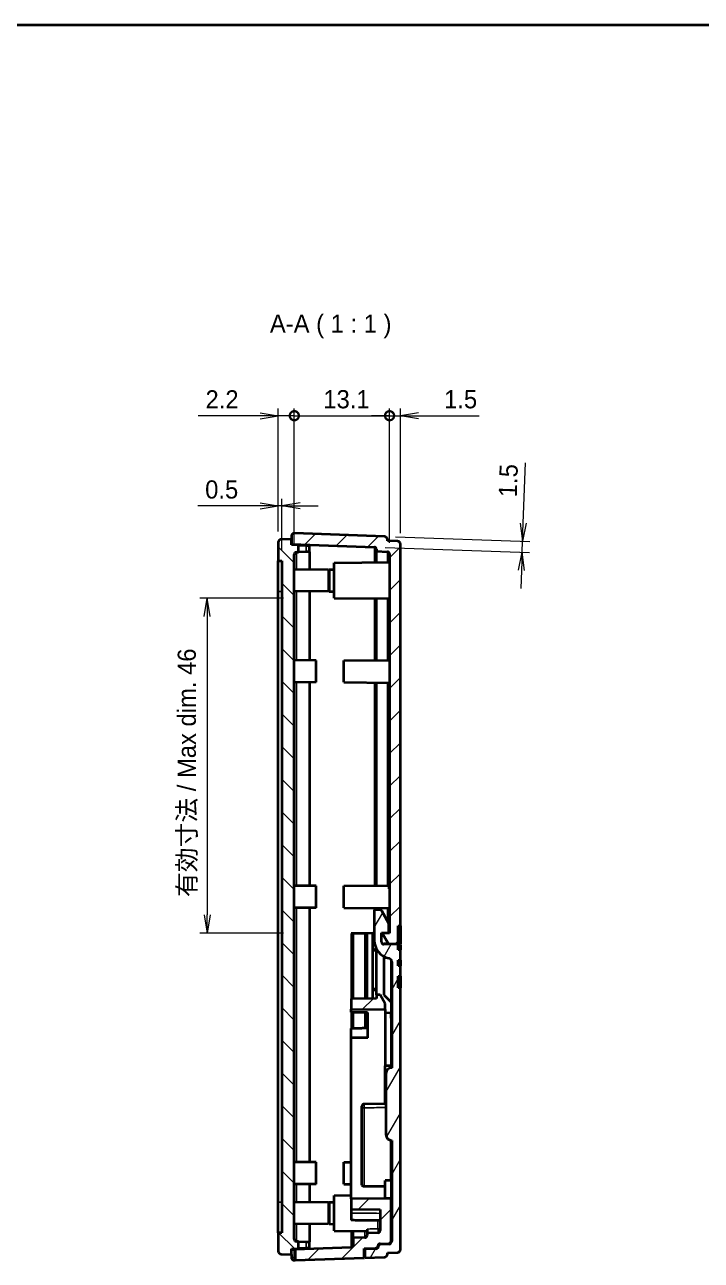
# Model space of a CAD drawing. Header units: millimetres. Extents: x 0 to 2180, y 0 to 422.
# Drawn here: x 801.4 to 894.5, y 111.1 to 281 of the extents above; entities that cross this region are included whole.
import ezdxf

# ---------------------------------------------------------------- set-up
doc = ezdxf.new("R2010")
doc.units = ezdxf.units.MM
doc.header["$LTSCALE"] = 1.5
doc.layers.get('Defpoints').update_dxf_attribs({"lineweight": 25})
for name, color, linetype, lineweight in [('Border (ISO)', 7, 'Continuous', 35), ('Dimension (ISO)', 7, 'Continuous', 18), ('Dimension (ISO) @ 1', 7, 'Continuous', 18), ('Hatch (ISO)', 1, 'Continuous', 18), ('Symbol (ISO)', 7, 'Continuous', 18), ('Visible (ISO)', 7, 'Continuous', 35), ('Visible Narrow (ISO)', 7, 'Continuous', 25)]:
    doc.layers.add(name, color=color, linetype=linetype, lineweight=lineweight)
doc.styles.add('Note Text (TK)', font='MS PGothic.ttf')
doc.dimstyles.new('Default - Method 1b (TK)', dxfattribs={"dimscale": 1.5, "dimtxt": 2.5, "dimasz": 2.5, "dimexe": 1, "dimexo": 1.5, "dimgap": 1, "dimtad": 1, "dimrnd": 1e-08, "dimdsep": 46, "dimtxsty": 'Note Text (TK)', "dimblk": 'OPEN', "dimcen": 0.09, "dimdle": 5, "dimclrd": 100, "dimclre": 100, "dimclrt": 7, "dimadec": 1, "dimazin": 1, "dimtfac": 1, "dimtmove": 0, "dimatfit": 3, "dimldrblk": 'OPEN', "dimfxl": 1, "dimtolj": 1, "dimlwd": -1, "dimlwe": -1, "dimarcsym": 0})
pattern_1 = [(45, (582, -8), (-2.245064, 2.245064), [])]

# ---------------------------------------------------------------- blocks, each defined once
blk = doc.blocks.new('図面枠 tk図枠')
at = {"layer": 'Border (ISO)'}
blk.add_line((14.5, 289), (405.5, 289), dxfattribs=at)
blk = doc.blocks.new('_Open')
at = {"color": 0, "linetype": 'ByBlock', "lineweight": -2}
for p, q in [((-1, 0.167), (0, 0)), ((-1, -0.167), (0, 0)), ((0, 0), (-1, 0))]:
    blk.add_line(p, q, dxfattribs=at)
blk = doc.blocks.new('*D48')
at = {"layer": 'Defpoints', "color": 0}
for p in [(836.28, 214.82), (836.28, 209.82), (836.78, 207.27)]:
    blk.add_point(p, dxfattribs=at)
at = {"layer": 'Dimension (ISO)', "color": 100}
for p, q in [((836.28, 211.32), (836.28, 215.82)), ((836.78, 208.77), (836.78, 215.82)), ((833.78, 214.82), (825.22, 214.82)), ((836.78, 214.82), (836.28, 214.82)), ((839.28, 214.82), (841.78, 214.82))]:
    blk.add_line(p, q, dxfattribs=at)
at = {"layer": 'Dimension (ISO)', "color": 100, "xscale": 2.5, "yscale": 2.5, "zscale": 2.5}
blk.add_blockref('_Open', (836.28, 214.82), dxfattribs=at)
at = {"layer": 'Dimension (ISO)', "color": 100, "xscale": 2.5, "yscale": 2.5, "zscale": 2.5, "rotation": 180}
blk.add_blockref('_Open', (836.78, 214.82), dxfattribs=at)
at = {"layer": 'Dimension (ISO)', "color": 7, "insert": (826.22, 217.07), "char_height": 2.5, "attachment_point": 4, "style": 'Note Text (TK)'}
blk.add_mtext('\\A1;0.5', dxfattribs=at)
blk = doc.blocks.new('*D49')
at = {"layer": 'Defpoints', "color": 0}
for p in [(849.49, 209.17), (850.89, 210.62), (869.88, 209.96)]:
    blk.add_point(p, dxfattribs=at)
at = {"layer": 'Dimension (ISO)', "color": 100}
for p, q in [((869.97, 212.46), (870.26, 220.76)), ((850.99, 209.12), (870.83, 208.43)), ((852.39, 210.57), (870.88, 209.93)), ((869.83, 208.46), (869.88, 209.96)), ((869.74, 205.96), (869.65, 203.46))]:
    blk.add_line(p, q, dxfattribs=at)
at = {"layer": 'Dimension (ISO)', "color": 100, "xscale": 2.5, "yscale": 2.5, "zscale": 2.5}
for p, rotation in [((869.88, 209.96), 268.0000000000029), ((869.83, 208.46), 88.00000000000288)]:
    blk.add_blockref('_Open', p, dxfattribs=dict(at, rotation=rotation))
at = {"layer": 'Dimension (ISO)', "color": 7, "insert": (867.84, 216.04), "char_height": 2.5, "attachment_point": 4, "rotation": 88, "style": 'Note Text (TK)'}
blk.add_mtext('\\A1;1.5', dxfattribs=at)
blk = doc.blocks.new('_DotSmall')
at = {"color": 0, "linetype": 'ByBlock', "const_width": 0.5}
blk.add_lwpolyline([(-0.0625, 0, 1), (0.0625, 0, 1)], format="xyb", close=True, dxfattribs=at)
blk = doc.blocks.new('*D50')
at = {"layer": 'Defpoints', "color": 0}
for p in [(851.58, 227.23), (838.48, 208.16), (851.58, 208.23)]:
    blk.add_point(p, dxfattribs=at)
at = {"layer": 'Dimension (ISO)', "color": 100}
for p, q in [((838.48, 209.66), (838.48, 228.23)), ((851.58, 209.73), (851.58, 228.23)), ((838.48, 227.23), (851.58, 227.23))]:
    blk.add_line(p, q, dxfattribs=at)
at = {"layer": 'Dimension (ISO)', "color": 100, "xscale": 2.5, "yscale": 2.5, "zscale": 2.5, "rotation": 180}
blk.add_blockref('_DotSmall', (838.48, 227.23), dxfattribs=at)
at = {"layer": 'Dimension (ISO)', "color": 100, "xscale": 2.5, "yscale": 2.5, "zscale": 2.5}
blk.add_blockref('_DotSmall', (851.58, 227.23), dxfattribs=at)
at = {"layer": 'Dimension (ISO)', "color": 7, "insert": (842.47, 229.48), "char_height": 2.5, "attachment_point": 4, "style": 'Note Text (TK)'}
blk.add_mtext('\\A1;13.1', dxfattribs=at)
blk = doc.blocks.new('*D51')
at = {"layer": 'Defpoints', "color": 0}
for p in [(838.48, 227.23), (836.28, 209.82), (838.48, 208.16)]:
    blk.add_point(p, dxfattribs=at)
at = {"layer": 'Dimension (ISO)', "color": 100}
for p, q in [((836.28, 211.32), (836.28, 228.23)), ((838.48, 209.66), (838.48, 228.23)), ((833.78, 227.23), (825.27, 227.23)), ((838.48, 227.23), (836.28, 227.23)), ((838.48, 227.23), (843.48, 227.23))]:
    blk.add_line(p, q, dxfattribs=at)
at = {"layer": 'Dimension (ISO)', "color": 100, "xscale": 2.5, "yscale": 2.5, "zscale": 2.5, "rotation": 180}
blk.add_blockref('_DotSmall', (838.48, 227.23), dxfattribs=at)
at = {"layer": 'Dimension (ISO)', "color": 100, "xscale": 2.5, "yscale": 2.5, "zscale": 2.5}
blk.add_blockref('_Open', (836.28, 227.23), dxfattribs=at)
at = {"layer": 'Dimension (ISO)', "color": 7, "insert": (826.27, 229.48), "char_height": 2.5, "attachment_point": 4, "style": 'Note Text (TK)'}
blk.add_mtext('\\A1;2.2', dxfattribs=at)
blk = doc.blocks.new('*D52')
at = {"layer": 'Defpoints', "color": 0}
for p in [(853.08, 227.23), (853.08, 209.58), (851.58, 208.23)]:
    blk.add_point(p, dxfattribs=at)
at = {"layer": 'Dimension (ISO)', "color": 100}
for p, q in [((851.58, 209.73), (851.58, 228.23)), ((853.08, 211.08), (853.08, 228.23)), ((851.58, 227.23), (849.08, 227.23)), ((851.58, 227.23), (853.08, 227.23)), ((855.58, 227.23), (863.88, 227.23))]:
    blk.add_line(p, q, dxfattribs=at)
at = {"layer": 'Dimension (ISO)', "color": 100, "xscale": 2.5, "yscale": 2.5, "zscale": 2.5}
blk.add_blockref('_DotSmall', (851.58, 227.23), dxfattribs=at)
at = {"layer": 'Dimension (ISO)', "color": 100, "xscale": 2.5, "yscale": 2.5, "zscale": 2.5, "rotation": 180}
blk.add_blockref('_Open', (853.08, 227.23), dxfattribs=at)
at = {"layer": 'Dimension (ISO)', "color": 7, "insert": (859.08, 229.48), "char_height": 2.5, "attachment_point": 4, "style": 'Note Text (TK)'}
blk.add_mtext('\\A1;1.5', dxfattribs=at)
blk = doc.blocks.new('*D55')
at = {"layer": 'Defpoints', "color": 0}
for p in [(838.48, 202.13), (826.48, 156.07), (838.48, 156.07)]:
    blk.add_point(p, dxfattribs=at)
at = {"layer": 'Dimension (ISO)', "color": 100}
for p, q in [((836.98, 202.13), (825.48, 202.13)), ((826.48, 199.63), (826.48, 158.57)), ((836.98, 156.07), (825.48, 156.07))]:
    blk.add_line(p, q, dxfattribs=at)
at = {"layer": 'Dimension (ISO)', "color": 100, "xscale": 2.5, "yscale": 2.5, "zscale": 2.5}
for p, rotation in [((826.48, 202.13), 90), ((826.48, 156.07), 270)]:
    blk.add_blockref('_Open', p, dxfattribs=dict(at, rotation=rotation))
at = {"layer": 'Dimension (ISO)', "color": 7, "insert": (823.83, 161.04), "char_height": 2.5, "attachment_point": 4, "rotation": 90, "style": 'Note Text (TK)'}
blk.add_mtext('\\A1;\\fＭＳ Ｐゴシック|b0|i0;有効寸法 / Max dim. 46', dxfattribs=at)

msp = doc.modelspace()

# ---------------------------------------------------------------- hatches: boundary and pattern name
at = {"layer": 'Hatch (ISO)'}
h = msp.add_hatch(dxfattribs=at)
h.set_pattern_fill('ANSI31', color=256, scale=25.4, style=0)
h.set_pattern_definition(pattern_1)
edge = h.paths.add_edge_path()
edge.add_ellipse((838.4781, 210.6567), major_axis=(0.014, 0.3998), ratio=1, start_angle=0, end_angle=92)
edge.add_line((838.0781, 210.6567), (838.0781, 210.271))
edge.add_line((838.0781, 210.271), (838.0781, 209.57))
edge.add_line((838.0781, 209.57), (849.4886, 209.1716))
edge.add_ellipse((849.4781, 208.8718), major_axis=(0.0105, 0.2998), ratio=1, start_angle=272, end_angle=360, ccw=False)
edge.add_line((849.7781, 208.8718), (849.7781, 208.5853))
edge.add_line((849.7781, 208.5853), (851.2886, 208.5325))
edge.add_ellipse((851.2781, 208.2327), major_axis=(0.0105, 0.2998), ratio=1, start_angle=272, end_angle=360, ccw=False)
edge.add_line((851.5781, 208.2327), (851.5781, 156.071))
edge.add_line((851.5781, 156.071), (850.5832, 156.0623))
edge.add_line((850.5832, 156.0623), (851.4273, 154.6002))
edge.add_line((851.4273, 154.6002), (852.7781, 154.612))
edge.add_line((852.7781, 154.612), (852.7781, 157.071))
edge.add_line((852.7781, 157.071), (853.0781, 157.0736))
edge.add_line((853.0781, 157.0736), (853.0781, 209.5847))
edge.add_ellipse((852.6781, 209.5847), major_axis=(0.4, 0), ratio=1, start_angle=0, end_angle=88)
edge.add_line((852.6921, 209.9844), (851.2781, 210.0338))
edge.add_line((851.2781, 210.0338), (851.2781, 210.2237))
edge.add_ellipse((850.8781, 210.2237), major_axis=(0.4, 0), ratio=1, start_angle=0, end_angle=88)
edge.add_line((850.8921, 210.6235), (838.4921, 211.0565))
h = msp.add_hatch(dxfattribs=at)
h.set_pattern_fill('ANSI31', color=256, scale=25.4, angle=90.00021, style=0)
h.set_pattern_definition([(135.0002, (582, -8), (-2.245056, -2.245072), [])])
edge = h.paths.add_edge_path()
edge.add_ellipse((836.6781, 209.8218), major_axis=(-0.014, 0.3998), ratio=1, start_angle=0, end_angle=88)
edge.add_line((836.2781, 209.8218), (836.2781, 207.2884))
edge.add_line((836.2781, 207.2884), (836.7781, 207.271))
edge.add_line((836.7781, 207.271), (836.7781, 114.871))
edge.add_line((836.7781, 114.871), (836.2781, 114.8535))
edge.add_line((836.2781, 114.8535), (836.2781, 112.3201))
edge.add_ellipse((836.6781, 112.3201), major_axis=(-0.4, 0), ratio=1, start_angle=0, end_angle=88)
edge.add_line((836.6642, 111.9203), (838.0781, 111.871))
edge.add_line((838.0781, 111.871), (838.0781, 112.671))
edge.add_line((838.0781, 112.671), (839.0781, 112.7059))
edge.add_line((839.0781, 112.7059), (839.0781, 113.6733))
edge.add_line((839.0781, 113.6733), (838.7677, 113.6842))
edge.add_ellipse((838.7781, 113.984), major_axis=(-0.0105, -0.2998), ratio=1, start_angle=272, end_angle=360, ccw=False)
edge.add_line((838.4781, 113.984), (838.4781, 208.1579))
edge.add_ellipse((838.7781, 208.1579), major_axis=(-0.3, 0), ratio=1, start_angle=272, end_angle=360, ccw=False)
edge.add_line((838.7677, 208.4577), (839.0781, 208.4686))
edge.add_line((839.0781, 208.4686), (839.0781, 209.436))
edge.add_line((839.0781, 209.436), (838.0781, 209.471))
edge.add_line((838.0781, 209.471), (838.0781, 209.57))
edge.add_line((838.0781, 209.57), (838.0781, 210.271))
edge.add_line((838.0781, 210.271), (836.6642, 210.2216))
h = msp.add_hatch(dxfattribs=at)
h.set_pattern_fill('ANSI31', color=256, scale=25.4, angle=14.999978, style=0)
h.set_pattern_definition([(60, (582, -8), (-2.74963, 1.5875), [])])
edge = h.paths.add_edge_path()
edge.add_ellipse((850.2781, 113.0684), major_axis=(-0.007, 0.1999), ratio=1, start_angle=0, end_angle=88)
edge.add_line((850.0781, 113.0684), (850.0781, 113.0588))
edge.add_ellipse((849.6781, 113.0588), major_axis=(0.4, 0), ratio=1, start_angle=272, end_angle=360, ccw=False)
edge.add_line((849.6921, 112.659), (848.1781, 112.6061))
edge.add_line((848.1781, 112.6061), (848.1781, 111.4237))
edge.add_line((848.1781, 111.4237), (850.8921, 111.5184))
edge.add_ellipse((850.8781, 111.9182), major_axis=(0.014, -0.3998), ratio=1, start_angle=0, end_angle=88)
edge.add_line((851.2781, 111.9182), (851.2781, 112.1081))
edge.add_line((851.2781, 112.1081), (852.6921, 112.1575))
edge.add_ellipse((852.6781, 112.5572), major_axis=(0.014, -0.3998), ratio=1, start_angle=0, end_angle=88)
edge.add_line((853.0781, 112.5572), (853.0781, 148.5683))
edge.add_line((853.0781, 148.5683), (852.7781, 148.571))
edge.add_line((852.7781, 148.571), (852.7781, 150.171))
edge.add_line((852.7781, 150.171), (853.0781, 150.1736))
edge.add_line((853.0781, 150.1736), (853.0781, 151.5683))
edge.add_line((853.0781, 151.5683), (852.7781, 151.571))
edge.add_line((852.7781, 151.571), (852.7781, 152.371))
edge.add_line((852.7781, 152.371), (853.0781, 152.3736))
edge.add_line((853.0781, 152.3736), (853.0781, 153.7683))
edge.add_line((853.0781, 153.7683), (852.7781, 153.771))
edge.add_line((852.7781, 153.771), (852.7781, 154.5308))
edge.add_line((852.7781, 154.5308), (850.7755, 154.5483))
edge.add_ellipse((850.7781, 154.8483), major_axis=(-0.0026, -0.3), ratio=1, start_angle=270.5, end_angle=360, ccw=False)
edge.add_line((850.4781, 154.8483), (850.4781, 156.121))
edge.add_line((850.4781, 156.121), (851.4781, 156.1297))
edge.add_line((851.4781, 156.1297), (851.4781, 157.421))
edge.add_line((851.4781, 157.421), (850.4975, 159.1194))
edge.add_ellipse((850.2377, 158.9694), major_axis=(0.2598, 0.15), ratio=1, start_angle=0, end_angle=60.5)
edge.add_line((850.2351, 159.2694), (849.4781, 159.2628))
edge.add_line((849.4781, 159.2628), (849.4781, 155.069))
edge.add_ellipse((851.9781, 155.069), major_axis=(-2.5, 0), ratio=1, start_angle=0, end_angle=78.463041)
edge.add_ellipse((851.3781, 152.1296), major_axis=(0.1, 0.4899), ratio=1, start_angle=281.536959, end_angle=360, ccw=False)
edge.add_line((851.8781, 152.1296), (851.8781, 137.571))
edge.add_line((851.8781, 137.571), (851.8712, 137.5709))
edge.add_ellipse((851.8781, 136.7709), major_axis=(-0.007, 0.8), ratio=1, start_angle=0, end_angle=89.5)
edge.add_line((851.0781, 136.7709), (851.0781, 128.371))
edge.add_ellipse((851.8781, 128.371), major_axis=(-0.8, 0), ratio=1, start_angle=0, end_angle=89.5)
edge.add_line((851.8712, 127.571), (851.8781, 127.571))
edge.add_line((851.8781, 127.571), (851.8781, 113.7107))
edge.add_ellipse((851.4781, 113.7107), major_axis=(0.4, 0), ratio=1, start_angle=272, end_angle=360, ccw=False)
edge.add_line((851.4921, 113.3109), (850.2712, 113.2683))
h = msp.add_hatch(dxfattribs=at)
h.set_pattern_fill('ANSI31', color=256, scale=25.4, style=0)
h.set_pattern_definition(pattern_1)
h.paths.add_polyline_path([(846.2781, 145.612), (850.9781, 145.571), (850.9781, 146.3585), (850.2781, 147.571), (849.7781, 147.571), (849.7781, 147.0666), (846.2781, 147.0361)])
h = msp.add_hatch(dxfattribs=at)
h.set_pattern_fill('ANSI31', color=256, scale=25.4, style=0)
h.set_pattern_definition(pattern_1)
edge = h.paths.add_edge_path()
edge.add_line((838.5781, 111.0884), (848.0781, 111.4202))
edge.add_line((848.0781, 111.4202), (848.0781, 112.7027))
edge.add_line((848.0781, 112.7027), (849.6886, 112.7589))
edge.add_ellipse((849.6781, 113.0588), major_axis=(0.0105, -0.2998), ratio=1, start_angle=0, end_angle=88)
edge.add_line((849.9781, 113.0588), (849.9781, 113.0684))
edge.add_ellipse((850.2781, 113.0684), major_axis=(-0.3, 0), ratio=1, start_angle=272, end_angle=360, ccw=False)
edge.add_line((850.2677, 113.3682), (851.4886, 113.4109))
edge.add_ellipse((851.4781, 113.7107), major_axis=(0.0105, -0.2998), ratio=1, start_angle=0, end_angle=88)
edge.add_line((851.7781, 113.7107), (851.7781, 119.564))
edge.add_line((851.7781, 119.564), (850.9781, 119.571))
edge.add_line((850.9781, 119.571), (846.2781, 119.5299))
edge.add_line((846.2781, 119.5299), (846.2781, 118.1059))
edge.add_line((846.2781, 118.1059), (850.2781, 118.071))
edge.add_line((850.2781, 118.071), (850.2781, 115.1592))
edge.add_ellipse((849.9781, 115.1592), major_axis=(0.3, 0), ratio=1, start_angle=272, end_angle=360, ccw=False)
edge.add_line((849.9886, 114.8594), (848.4781, 114.8066))
edge.add_line((848.4781, 114.8066), (848.4781, 114.5073))
edge.add_ellipse((848.1781, 114.5073), major_axis=(0.3, 0), ratio=1, start_angle=272, end_angle=360, ccw=False)
edge.add_line((848.1886, 114.2075), (846.5781, 114.1512))
edge.add_line((846.5781, 114.1512), (846.5781, 113.1584))
edge.add_ellipse((846.2781, 113.1584), major_axis=(0.3, 0), ratio=1, start_angle=272, end_angle=360, ccw=False)
edge.add_line((846.2886, 112.8586), (838.5781, 112.5893))
edge.add_line((838.5781, 112.5893), (838.5781, 111.0884))

# ---------------------------------------------------------------- linework, layer by layer
at = {"layer": 'Visible (ISO)'}
for p, q in [((850.8921, 210.6235), (838.4921, 211.0565)), ((836.2781, 209.8218), (836.2781, 207.2884)), ((838.0781, 210.271), (836.6642, 210.2216)), ((838.0781, 210.6567), (838.0781, 209.57)), ((838.0781, 209.471), (838.0781, 210.271)), ((838.0781, 209.57), (849.4886, 209.1716)), ((839.0781, 209.436), (838.0781, 209.471)), ((839.0781, 208.4686), (839.0781, 209.436)), ((839.0781, 209.436), (840.0956, 209.4005)), ((840.0956, 209.4005), (840.5769, 209.3837)), ((840.5781, 208.5208), (840.5781, 209.3836)), ((851.2781, 210.0338), (851.2781, 210.2237)), ((852.6921, 209.9844), (851.2781, 210.0338)), ((853.0781, 157.0736), (853.0781, 209.5847)), ((838.4781, 113.984), (838.4781, 208.1579)), ((838.7677, 208.4577), (839.0781, 208.4686)), ((840.0956, 208.5041), (839.0781, 208.4686)), ((840.5769, 208.5209), (840.0956, 208.5041)), ((840.5781, 208.5208), (840.5781, 206.0526)), ((849.7781, 208.8718), (849.7781, 208.5853)), ((849.7781, 208.5853), (851.2886, 208.5325)), ((849.7781, 207.0553), (849.7781, 208.5853)), ((851.5781, 208.2327), (851.5781, 156.071)), ((836.2781, 207.2884), (836.7781, 207.271)), ((836.2781, 203.071), (836.2781, 207.2884)), ((836.7781, 207.271), (836.7781, 114.871)), ((843.1781, 206.0299), (838.4781, 206.071)), ((843.1781, 206.0299), (843.1781, 203.112)), ((843.2781, 206.0649), (843.9781, 206.071)), ((843.2781, 206.0649), (843.2781, 203.0771)), ((843.9781, 207.0046), (851.5781, 207.071)), ((843.9781, 202.1373), (843.9781, 207.0046)), ((836.2781, 119.071), (836.2781, 203.071)), ((843.1781, 203.112), (838.4781, 203.071)), ((840.5781, 203.0893), (840.5781, 203.071)), ((840.5781, 203.071), (840.5781, 193.5788)), ((843.2781, 203.0771), (843.9781, 203.071)), ((843.9781, 202.1373), (851.5781, 202.071)), ((849.7781, 193.6102), (849.7781, 202.0867)), ((841.4781, 193.571), (838.4781, 193.5971)), ((841.4781, 190.571), (841.4781, 193.571)), ((845.2781, 193.571), (851.5781, 193.6259)), ((845.2781, 190.571), (845.2781, 193.571)), ((841.4781, 190.571), (838.4781, 190.5448)), ((840.5781, 190.5631), (840.5781, 162.5788)), ((845.2781, 190.571), (851.5781, 190.516)), ((849.7781, 162.6102), (849.7781, 190.5317)), ((851.5781, 175.9925), (851.4781, 175.9925)), ((851.4781, 175.9925), (851.4781, 175.482)), ((851.4781, 173.1745), (851.4781, 175.482)), ((851.5781, 173.1745), (851.4781, 173.1745)), ((851.4781, 172.0261), (851.4781, 173.1745)), ((851.4781, 171.0231), (851.4781, 172.0261)), ((851.5781, 172.0261), (851.4781, 172.0261)), ((851.5781, 171.0231), (851.4781, 171.0231)), ((851.4781, 170.4451), (851.4781, 171.0231)), ((851.4781, 169.9152), (851.4781, 170.4451)), ((851.5781, 169.9152), (851.4781, 169.9152)), ((851.4781, 169.7318), (851.4781, 169.9152)), ((851.5781, 169.7318), (851.4781, 169.7318)), ((851.4781, 169.1386), (851.4781, 169.7318)), ((851.4781, 168.6138), (851.4781, 169.1386)), ((851.4781, 168.4101), (851.4781, 168.6138)), ((851.5781, 168.6138), (851.4781, 168.6138)), ((851.5781, 168.4101), (851.4781, 168.4101)), ((851.4781, 168.2128), (851.4781, 168.4101)), ((851.5781, 168.2128), (851.4781, 168.2128)), ((851.4781, 168.0585), (851.4781, 168.2128)), ((851.5781, 168.0585), (851.4781, 168.0585)), ((851.4781, 167.4072), (851.4781, 168.0585)), ((851.5781, 167.4072), (851.4781, 167.4072)), ((851.4781, 167.2529), (851.4781, 167.4072)), ((851.5781, 167.2529), (851.4781, 167.2529)), ((851.4781, 167.0644), (851.4781, 167.2529)), ((851.4781, 166.1146), (851.4781, 167.0644)), ((851.5781, 167.0644), (851.4781, 167.0644)), ((851.5781, 166.1146), (851.4781, 166.1146)), ((851.4781, 164.9662), (851.4781, 166.1146)), ((851.5781, 164.9662), (851.4781, 164.9662)), ((851.4781, 162.66), (851.4781, 164.9662)), ((841.4781, 162.571), (838.4781, 162.5971)), ((841.4781, 159.571), (841.4781, 162.571)), ((845.2781, 162.571), (851.4781, 162.6251)), ((845.2781, 159.571), (845.2781, 162.571)), ((851.4781, 162.66), (851.4781, 162.1495)), ((851.5781, 162.1495), (851.4781, 162.1495)), ((841.4781, 159.571), (838.4781, 159.5448)), ((840.5781, 159.5631), (840.5781, 124.5788)), ((845.2781, 159.571), (851.5781, 159.516)), ((850.2351, 159.2694), (849.4781, 159.2628)), ((849.4781, 159.2628), (849.4781, 155.069)), ((849.7781, 159.2654), (849.7781, 159.5317)), ((851.4781, 157.421), (850.4975, 159.1194)), ((851.4781, 156.1297), (851.4781, 157.421)), ((852.7781, 157.071), (853.0781, 157.0736)), ((852.7781, 154.612), (852.7781, 157.071)), ((853.0781, 157.0736), (853.0781, 156.071)), ((846.5781, 156.0273), (846.2886, 156.0248)), ((848.1886, 156.0414), (846.5781, 156.0273)), ((846.5781, 147.0387), (846.5781, 156.0273)), ((848.4781, 156.0439), (848.1886, 156.0414)), ((849.2781, 156.0509), (848.4781, 156.0439)), ((848.4781, 147.0553), (848.4781, 156.0439)), ((849.4781, 156.0526), (849.2781, 156.0509)), ((849.2781, 153.571), (849.2781, 156.0509)), ((850.4781, 156.121), (851.4781, 156.1297)), ((850.4781, 154.8483), (850.4781, 156.121)), ((850.4781, 156.0614), (850.5832, 156.0623)), ((851.5781, 156.071), (850.5832, 156.0623)), ((850.5832, 156.0623), (851.4273, 154.6002)), ((853.0781, 156.071), (853.0781, 154.6146)), ((849.2781, 153.571), (849.7147, 154.0075)), ((849.2781, 148.571), (849.2781, 153.571)), ((849.7781, 147.571), (849.7781, 153.8815)), ((852.7781, 154.5308), (850.7755, 154.5483)), ((851.4273, 154.6002), (850.7781, 154.5945)), ((850.7781, 154.5945), (850.7781, 154.5483)), ((851.4273, 154.6002), (852.7781, 154.612)), ((851.7781, 154.6033), (851.7781, 154.5395)), ((851.8781, 154.6041), (851.8781, 154.5387)), ((853.0781, 154.6146), (852.7781, 154.612)), ((852.7781, 153.771), (852.7781, 154.5308)), ((852.7781, 154.5308), (853.0781, 154.5282)), ((853.0781, 153.7683), (852.7781, 153.771)), ((853.0781, 154.5282), (853.0781, 153.7683)), ((853.0781, 152.3736), (853.0781, 153.7683)), ((850.7781, 152.8758), (850.7781, 147.571)), ((851.7781, 152.4296), (851.7781, 146.571)), ((851.8781, 152.1296), (851.8781, 137.571)), ((852.7781, 152.371), (853.0781, 152.3736)), ((852.7781, 151.571), (852.7781, 152.371)), ((853.0781, 151.5683), (852.7781, 151.571)), ((853.0781, 152.3736), (853.0781, 151.5683)), ((853.0781, 150.1736), (853.0781, 151.5683)), ((852.7781, 150.171), (853.0781, 150.1736)), ((852.7781, 148.571), (852.7781, 150.171)), ((853.0781, 150.1736), (853.0781, 149.571)), ((853.0781, 149.571), (853.0781, 148.5683)), ((849.2781, 147.0622), (849.2781, 148.571)), ((849.2781, 148.571), (849.7781, 148.071)), ((853.0781, 148.5683), (852.7781, 148.571)), ((853.0781, 112.5572), (853.0781, 148.5683)), ((849.7781, 147.0666), (846.2781, 147.0361)), ((846.2781, 147.0361), (846.2781, 145.612)), ((850.2781, 147.571), (849.7781, 147.571)), ((849.7781, 147.571), (849.7781, 147.0666)), ((850.9781, 146.3585), (850.2781, 147.571)), ((850.7781, 147.571), (851.7781, 146.571)), ((850.9781, 145.571), (850.9781, 146.3585)), ((851.7781, 146.571), (851.7781, 145.0982)), ((846.2781, 145.612), (850.9781, 145.571)), ((846.2781, 145.2056), (846.2781, 145.612)), ((846.5781, 142.9657), (846.5781, 145.2026)), ((848.4781, 142.9924), (848.4781, 145.1834)), ((848.5781, 141.6824), (848.5781, 145.1824)), ((850.9781, 145.571), (850.9781, 145.0909)), ((851.7781, 145.0982), (850.9781, 145.0909)), ((850.9781, 145.0909), (850.9781, 137.8045)), ((851.7781, 144.3884), (851.7781, 145.0982)), ((851.8781, 145.021), (851.7781, 145.021)), ((846.2781, 141.6856), (846.2781, 142.9615)), ((851.7781, 144.3884), (851.7781, 143.4552)), ((851.8781, 143.4552), (851.7781, 143.4552)), ((851.7781, 143.4552), (851.7781, 143.3855)), ((851.7781, 143.3855), (851.7781, 137.5647)), ((846.2781, 119.5299), (846.2781, 141.6856)), ((850.9781, 133.0989), (850.9781, 137.8045)), ((851.0781, 136.7709), (851.0781, 128.371)), ((851.8781, 137.571), (851.8712, 137.5709)), ((850.9781, 132.5989), (848.0755, 132.5736)), ((850.9781, 132.5989), (850.9781, 133.0989)), ((850.9781, 132.5989), (851.0781, 132.5998)), ((847.7781, 121.4401), (847.7781, 132.2736)), ((851.7781, 122.0588), (851.7781, 127.5773)), ((851.8712, 127.571), (851.8781, 127.571)), ((851.8781, 127.571), (851.8781, 113.7107)), ((841.4781, 124.571), (838.4781, 124.5971)), ((841.4781, 121.571), (841.4781, 124.571)), ((845.2781, 124.571), (846.2781, 124.5797)), ((845.2781, 121.571), (845.2781, 124.571)), ((841.4781, 121.571), (838.4781, 121.5448)), ((840.5781, 121.5631), (840.5781, 119.071)), ((845.2781, 121.571), (846.2781, 121.5622)), ((850.9781, 122.0013), (850.9781, 122.0683)), ((851.7781, 122.0588), (850.9781, 122.0683)), ((850.9781, 119.6485), (850.9781, 122.0013)), ((851.7781, 122.0588), (851.7781, 121.9918)), ((851.7781, 121.9918), (851.7781, 119.6417)), ((836.2781, 114.8535), (836.2781, 119.071)), ((843.1781, 119.0299), (838.4781, 119.071)), ((840.5781, 119.071), (840.5781, 119.0526)), ((843.1781, 119.0299), (843.1781, 116.112)), ((843.2781, 119.0649), (843.9781, 119.071)), ((843.2781, 119.0649), (843.2781, 116.0771)), ((843.9781, 120.016), (846.2781, 120.0361)), ((843.9781, 115.1259), (843.9781, 120.016)), ((850.9781, 119.571), (846.2781, 119.5299)), ((846.2781, 119.5299), (846.2781, 118.1059)), ((850.9781, 119.6485), (850.9781, 119.571)), ((851.7781, 119.564), (850.9781, 119.571)), ((851.7781, 119.564), (851.7781, 119.6417)), ((851.7781, 113.7107), (851.7781, 119.564)), ((846.2781, 118.1059), (850.2781, 118.071)), ((846.2781, 118.1059), (846.2781, 117.5867)), ((846.2781, 117.5867), (846.2781, 116.5867)), ((850.2781, 118.071), (850.2781, 115.1592)), ((843.1781, 116.112), (838.4781, 116.071)), ((840.5781, 116.0893), (840.5781, 113.6211)), ((843.2781, 116.0771), (843.9781, 116.071)), ((836.7781, 114.871), (836.2781, 114.8535)), ((836.2781, 114.8535), (836.2781, 112.3201)), ((843.9781, 115.1259), (848.4781, 115.0867)), ((846.5781, 114.1512), (846.5781, 115.1033)), ((848.1886, 114.2075), (846.5781, 114.1512)), ((846.5781, 114.1512), (846.5781, 113.1584)), ((848.4781, 115.3765), (848.4781, 114.8118)), ((849.9886, 114.8594), (848.4781, 114.8066)), ((848.4781, 114.8118), (848.4781, 114.8066)), ((848.4781, 114.8066), (848.4781, 114.5073)), ((838.0781, 112.671), (839.0781, 112.7059)), ((838.0781, 111.871), (838.0781, 112.671)), ((838.0781, 112.5719), (838.4642, 112.5854)), ((838.4642, 112.5854), (838.5781, 112.5893)), ((846.2886, 112.8586), (838.5781, 112.5893)), ((838.5781, 112.5893), (838.5781, 111.0884)), ((839.0781, 113.6733), (838.7677, 113.6842)), ((839.0781, 112.7059), (839.0781, 113.6733)), ((839.0781, 113.6733), (840.0956, 113.6378)), ((840.0956, 112.7414), (839.0781, 112.7059)), ((840.0956, 113.6378), (840.5769, 113.621)), ((840.5769, 112.7582), (840.0956, 112.7414)), ((840.5781, 112.7584), (840.5781, 113.6211)), ((848.0781, 112.7027), (849.6886, 112.7589)), ((848.0781, 111.4202), (848.0781, 112.7027)), ((848.1781, 112.6061), (848.1781, 112.7062)), ((849.6921, 112.659), (848.1781, 112.6061)), ((848.1781, 112.6061), (848.1781, 111.4237)), ((849.2773, 112.7446), (849.2781, 112.6446)), ((849.9781, 113.0588), (849.9781, 113.0684)), ((850.0781, 113.0684), (850.0781, 113.292)), ((850.0781, 113.0684), (850.0781, 113.0588)), ((850.2677, 113.3682), (851.4886, 113.4109)), ((851.4921, 113.3109), (850.2712, 113.2683)), ((851.2781, 112.1081), (852.6921, 112.1575)), ((836.6642, 111.9203), (838.0781, 111.871)), ((838.0781, 111.871), (838.0781, 111.4852)), ((838.4921, 111.0854), (838.5781, 111.0884)), ((838.5781, 111.0884), (848.0781, 111.4202)), ((848.1781, 111.4237), (850.8921, 111.5184)), ((851.2781, 111.9182), (851.2781, 112.1081))]:
    msp.add_line(p, q, dxfattribs=at)
for centre, radius, start, end in [((838.4781, 210.6567), 0.4, 88, 180), ((836.6781, 209.8218), 0.4, 92, 180), ((849.4781, 208.8718), 0.3, 0, 88), ((850.8781, 210.2237), 0.4, 0, 88), ((852.6781, 209.5847), 0.4, 0, 88), ((838.7781, 208.1579), 0.3, 92, 180), ((851.2781, 208.2327), 0.3, 0, 88), ((850.2377, 158.9694), 0.3, 30, 90.5), ((851.9781, 155.069), 2.5, 180, 258.463041), ((850.7781, 154.8483), 0.3, 180, 269.5), ((851.3781, 152.1296), 0.5, 0, 78.463041), ((851.8781, 136.7709), 0.8, 90.5, 180), ((851.8781, 128.371), 0.8, 180, 269.5), ((838.7781, 113.984), 0.3, 180, 268), ((848.1781, 114.5073), 0.3, 272, 0), ((849.9781, 115.1592), 0.3, 272, 0), ((836.6781, 112.3201), 0.4, 180, 268), ((846.2781, 113.1584), 0.3, 272, 0), ((849.6781, 113.0588), 0.3, 272, 0), ((849.6781, 113.0588), 0.4, 272, 0), ((850.2781, 113.0684), 0.3, 92, 180), ((850.2781, 113.0684), 0.2, 92, 180), ((851.4781, 113.7107), 0.3, 272, 0), ((851.4781, 113.7107), 0.4, 272, 0), ((852.6781, 112.5572), 0.4, 272, 0), ((838.4781, 111.4852), 0.4, 180, 272), ((850.8781, 111.9182), 0.4, 272, 0)]:
    msp.add_arc(centre, radius, start, end, dxfattribs=at)
for points, knots in [([(840.5781, 209.3836), (840.5781, 209.3836), (840.5781, 209.3836), (840.5781, 209.3836), (840.5777, 209.3837), (840.5769, 209.3837)], [0.07520480199, 0.07520480199, 0.07520480199, 0.07520480199, 0.07521451801, 0.07521451801, 0.07869022564, 0.07869022564, 0.07869022564, 0.07869022564]), ([(848.0755, 132.5736), (848.0386, 132.5732), (847.9994, 132.5657), (847.9264, 132.5354), (847.8926, 132.5123), (847.8393, 132.459), (847.8163, 132.4253), (847.7857, 132.3514), (847.7781, 132.3112), (847.7781, 132.2736)], [0.0002614618, 0.0002614618, 0.0002614618, 0.0002614618, 0.0113024227, 0.0113024227, 0.0226048454, 0.0226048454, 0.0339080086, 0.0339080086, 0.045205193, 0.045205193, 0.045205193, 0.045205193]), ([(847.7781, 121.4401), (847.7781, 121.4205), (847.7857, 121.3999), (847.8163, 121.3622), (847.8393, 121.3453), (847.8926, 121.3187), (847.9264, 121.3074), (847.9994, 121.2928), (848.0386, 121.2893), (848.0755, 121.2894)], [0.1356383134, 0.1356383134, 0.1356383134, 0.1356383134, 0.1469354978, 0.1469354978, 0.158238661, 0.158238661, 0.1695410837, 0.1695410837, 0.1805820446, 0.1805820446, 0.1805820446, 0.1805820446]), ([(850.2781, 116.5381), (850.0115, 116.5413), (849.7448, 116.5445), (849.2115, 116.551), (848.9448, 116.5543), (848.4115, 116.5608), (848.1448, 116.564), (847.6115, 116.5705), (847.3448, 116.5737), (846.8115, 116.5802), (846.5448, 116.5835), (846.2781, 116.5867)], [0.199387428, 0.199387428, 0.199387428, 0.199387428, 0.279393036, 0.279393036, 0.359398643, 0.359398643, 0.439404251, 0.439404251, 0.519409859, 0.519409859, 0.599415467, 0.599415467, 0.599415467, 0.599415467]), ([(840.5769, 112.7582), (840.5777, 112.7582), (840.5781, 112.7583), (840.5781, 112.7584), (840.5781, 112.7584), (840.5781, 112.7584)], [-0.07869022564, -0.07869022564, -0.07869022564, -0.07869022564, -0.07521451801, -0.07521451801, -0.07520480199, -0.07520480199, -0.07520480199, -0.07520480199])]:
    msp.add_open_spline(points, degree=3, knots=knots, dxfattribs=at)
for points, degree in [([(840.5769, 208.5209), (840.5777, 208.5209), (840.5781, 208.5209), (840.5781, 208.5208)], 3), ([(846.2781, 145.2056), (847.4288, 145.194), (848.5781, 145.1824)], 2), ([(848.5781, 142.9938), (847.4271, 142.9776), (846.2781, 142.9615)], 2), ([(848.5781, 141.6824), (847.4288, 141.684), (846.2781, 141.6856)], 2), ([(851.7781, 137.806), (851.3781, 137.8052), (850.9781, 137.8045)], 2), ([(848.0755, 121.2894), (849.5282, 121.294), (850.9781, 121.2987)], 2), ([(850.9781, 119.6485), (851.3781, 119.6451), (851.7781, 119.6417)], 2), ([(840.5781, 113.6211), (840.5781, 113.621), (840.5777, 113.621), (840.5769, 113.621)], 3)]:
    msp.add_open_spline(points, degree=degree, dxfattribs=at)
at = {"layer": 'Visible Narrow (ISO)'}
for p, q in [((840.0956, 209.4005), (840.0956, 208.5041)), ((849.4886, 209.1716), (849.4886, 207.0527)), ((838.7677, 206.0684), (838.7677, 208.4577)), ((851.2886, 208.5325), (851.2886, 207.0684)), ((836.2781, 203.071), (836.7781, 203.071)), ((838.7677, 203.071), (838.4781, 203.071)), ((838.7677, 203.071), (838.7677, 203.0735)), ((838.7677, 193.5946), (838.7677, 203.071)), ((840.5781, 203.071), (838.7677, 203.071)), ((840.5781, 203.071), (843.9781, 203.071)), ((849.4886, 202.0892), (849.4886, 193.6077)), ((851.2886, 202.0735), (851.2886, 193.6234)), ((838.7677, 162.5946), (838.7677, 190.5473)), ((849.4886, 190.5342), (849.4886, 162.6077)), ((851.2886, 190.5185), (851.2886, 162.6234)), ((851.5781, 175.482), (851.4781, 175.482)), ((851.5781, 170.4451), (851.4781, 170.4451)), ((851.5781, 169.1386), (851.4781, 169.1386)), ((851.5781, 162.66), (851.4781, 162.66)), ((838.7677, 124.5946), (838.7677, 159.5473)), ((849.4886, 159.5342), (849.4886, 159.2629)), ((851.2886, 159.5185), (851.2886, 157.7492)), ((846.2886, 156.0248), (846.2886, 147.0361)), ((848.1886, 156.0414), (848.1886, 147.0527)), ((851.2886, 156.128), (851.2886, 156.0684)), ((852.7781, 156.071), (853.0781, 156.071)), ((853.0781, 149.571), (852.7781, 149.571)), ((846.2886, 145.2055), (846.2886, 142.9616)), ((848.1886, 145.1864), (848.1886, 142.9883)), ((851.8781, 143.3855), (851.7781, 143.3855)), ((851.0781, 133.0997), (850.9781, 133.0989)), ((848.0755, 121.2894), (848.0755, 132.0585)), ((838.7677, 119.071), (838.7677, 121.5473)), ((850.9781, 122.0013), (851.7781, 121.9918)), ((836.2781, 119.071), (836.7781, 119.071)), ((838.7677, 119.071), (838.4781, 119.071)), ((838.7677, 119.0684), (838.7677, 119.071)), ((840.5781, 119.071), (838.7677, 119.071)), ((840.5781, 119.071), (843.9781, 119.071)), ((851.7781, 119.071), (851.8781, 119.071)), ((838.7677, 113.6842), (838.7677, 116.0735)), ((849.9808, 115.4186), (849.9808, 116.5417)), ((846.2886, 115.1058), (846.2886, 112.8586)), ((848.1886, 115.0892), (848.1886, 114.2075)), ((849.9886, 114.8603), (849.9886, 114.8594)), ((838.4642, 111.4852), (838.4642, 112.5854)), ((840.0956, 113.6378), (840.0956, 112.7414)), ((849.6921, 112.659), (849.6921, 112.7591)), ((850.2712, 113.3683), (850.2712, 113.2683)), ((851.4921, 113.3109), (851.4921, 113.411)), ((838.0781, 111.4852), (838.4642, 111.4852)), ((838.5781, 111.4892), (838.4642, 111.4852))]:
    msp.add_line(p, q, dxfattribs=at)
for centre, major_axis, ratio, start_param, end_param in [((848.0781, 132.0675), (-0.3, 0), 0.03013982, 0, 1.56206968), ((849.9781, 115.16), (0.3, 0), 0.86184397, 0, 1.56206968), ((849.9781, 115.16), (0.01, -0.2998), 0.07370831, 0.02081263, 2.60810724), ((849.9781, 115.16), (0.3, 0), 0.99978434, 4.74729557, 6.28318531), ((838.4781, 111.4852), (0.014, -0.3998), 0.03487826, 4.71117101, 6.28318531)]:
    msp.add_ellipse(centre, major_axis=major_axis, ratio=ratio, start_param=start_param, end_param=end_param, dxfattribs=at)
for points, knots in [([(848.0755, 132.0585), (848.0753, 132.0913), (848.0752, 132.1242), (848.0746, 132.2591), (848.0744, 132.3558), (848.0744, 132.4852), (848.0746, 132.5276), (848.075, 132.566), (848.0753, 132.5736), (848.0755, 132.5736)], [0, 0, 0, 0, 0.0039354163, 0.0039354163, 0.0164159258, 0.0164159258, 0.0260163176, 0.0260163176, 0.0320165626, 0.0320165626, 0.0320165626, 0.0320165626]), ([(848.0755, 132.0585), (848.2264, 132.0599), (848.3774, 132.0612), (848.945, 132.0663), (849.3617, 132.0701), (849.7784, 132.0738), (850.195, 132.0776), (850.6116, 132.0813), (851.0449, 132.0852), (851.0615, 132.0854), (851.0781, 132.0855)], [-0.420294757, -0.420294757, -0.420294757, -0.420294757, -0.37501662, -0.37501662, -0.249994016, -0.249994016, -0.249994016, -0.124997008, -0.124997008, -0.120009404, -0.120009404, -0.120009404, -0.120009404]), ([(850.2781, 117.538), (849.6116, 117.5461), (848.945, 117.5542), (848.2785, 117.5623), (847.6117, 117.5705), (846.9449, 117.5786), (846.2781, 117.5867)], [0.200072726, 0.200072726, 0.200072726, 0.200072726, 0.400053324, 0.400053324, 0.400053324, 0.600104175, 0.600104175, 0.600104175, 0.600104175]), ([(849.9808, 115.4186), (849.9748, 115.4184), (849.9688, 115.4182), (849.7592, 115.4122), (849.5555, 115.4063), (849.3518, 115.4006), (849.0606, 115.3924), (848.7693, 115.3844), (848.4781, 115.3765)], [0.059521801, 0.059521801, 0.059521801, 0.059521801, 0.061314123, 0.061314123, 0.122628246, 0.122628246, 0.122628246, 0.210290852, 0.210290852, 0.210290852, 0.210290852]), ([(848.4781, 114.8118), (848.772, 114.8209), (849.0658, 114.8302), (849.3596, 114.8397), (849.5633, 114.8462), (849.767, 114.8529), (849.9767, 114.8599), (849.9827, 114.8601), (849.9886, 114.8603)], [-0.211078766, -0.211078766, -0.211078766, -0.211078766, -0.122628246, -0.122628246, -0.122628246, -0.061314123, -0.061314123, -0.059521801, -0.059521801, -0.059521801, -0.059521801])]:
    msp.add_open_spline(points, degree=3, knots=knots, dxfattribs=at)

# ---------------------------------------------------------------- block references
msp.add_blockref('図面枠 tk図枠', (582, -8))

# ---------------------------------------------------------------- texts
at = {"layer": 'Symbol (ISO)', "color": 7, "insert": (835.1232, 237.8933), "char_height": 2.5, "attachment_point": 7, "style": 'Note Text (TK)'}
msp.add_mtext('A-A ( 1 : 1 )', dxfattribs=at)

# ---------------------------------------------------------------- dimensions: what is measured, and where the dimension line sits
at = {"layer": 'Dimension (ISO) @ 1', "color": 100}
for base, p1, p2, angle, override, picture, middle in [((838.4781, 227.2327), (836.2781, 209.8218), (838.4781, 208.1579), 180, {"dimscale": 1, "dimgap": 1, "dimdec": 2, "dimblk1": 'Open', "dimblk2": 'DotSmall', "dimsah": 1, "dimdle": 0, "dimtol": 0, "dimlim": 0, "dimtp": 0, "dimtm": 0, "dimtdec": 2, "dimtix": 0, "dimtofl": 1, "dimtmove": 0, "dimatfit": 1}, '*D51', (828.2753, 227.2327)), ((851.5781, 227.2327), (838.4781, 208.1579), (851.5781, 208.2327), 180, {"dimscale": 1, "dimgap": 1, "dimdec": 2, "dimblk1": 'DotSmall', "dimblk2": 'DotSmall', "dimsah": 1, "dimdle": 0, "dimtol": 0, "dimlim": 0, "dimtp": 0, "dimtm": 0, "dimtdec": 2, "dimtix": 0, "dimtofl": 0, "dimtmove": 0, "dimatfit": 1}, '*D50', (845.0381, 227.2327)), ((853.0781, 227.2327), (851.5781, 208.2327), (853.0781, 209.5847), 180, {"dimscale": 1, "dimgap": 1, "dimdec": 2, "dimblk1": 'DotSmall', "dimblk2": 'Open', "dimsah": 1, "dimdle": 0, "dimtol": 0, "dimlim": 0, "dimtp": 0, "dimtm": 0, "dimtdec": 2, "dimtix": 0, "dimtofl": 1, "dimtmove": 0, "dimatfit": 1}, '*D52', (860.9815, 227.2327)), ((869.8805, 209.9604), (849.4886, 209.1716), (850.8921, 210.6235), 268, {"dimscale": 1, "dimgap": 1, "dimdec": 2, "dimtol": 0, "dimlim": 0, "dimtp": 0, "dimtm": 0, "dimtdec": 2, "dimtix": 0, "dimtofl": 1, "dimtmove": 0, "dimatfit": 1}, '*D49', (870.1563, 217.859)), ((836.2781, 214.8218), (836.7781, 207.271), (836.2781, 209.8218), 180, {"dimscale": 1, "dimgap": 1, "dimdec": 2, "dimtol": 0, "dimlim": 0, "dimtp": 0, "dimtm": 0, "dimtdec": 2, "dimtix": 0, "dimtofl": 1, "dimtmove": 0, "dimatfit": 1}, '*D48', (828.2469, 214.8218))]:
    dim = msp.add_linear_dim(base=base, p1=p1, p2=p2, angle=angle, dimstyle='Default - Method 1b (TK)', override=override, dxfattribs=at)
    dim.commit()
    dim.dimension.update_dxf_attribs({"geometry": picture, "text_midpoint": middle, "dimtype": 160})
dim = msp.add_linear_dim(base=(826.4781, 156.071), p1=(838.4781, 202.1259), p2=(838.4781, 156.071), angle=90, text='\\fＭＳ Ｐゴシック|b0|i0;有効寸法 / Max dim. <>', dimstyle='Default - Method 1b (TK)', override={"dimscale": 1, "dimgap": 1, "dimdec": 2, "dimlfac": 0.998806, "dimtol": 0, "dimlim": 0, "dimtp": 0, "dimtm": 0, "dimtdec": 2, "dimtix": 0, "dimtofl": 0, "dimtmove": 0, "dimatfit": 1}, dxfattribs=at)
dim.commit()
dim.dimension.update_dxf_attribs({"geometry": '*D55', "text_midpoint": (826.4781, 179.0985), "dimtype": 160})

doc.saveas('drawing.dxf')
